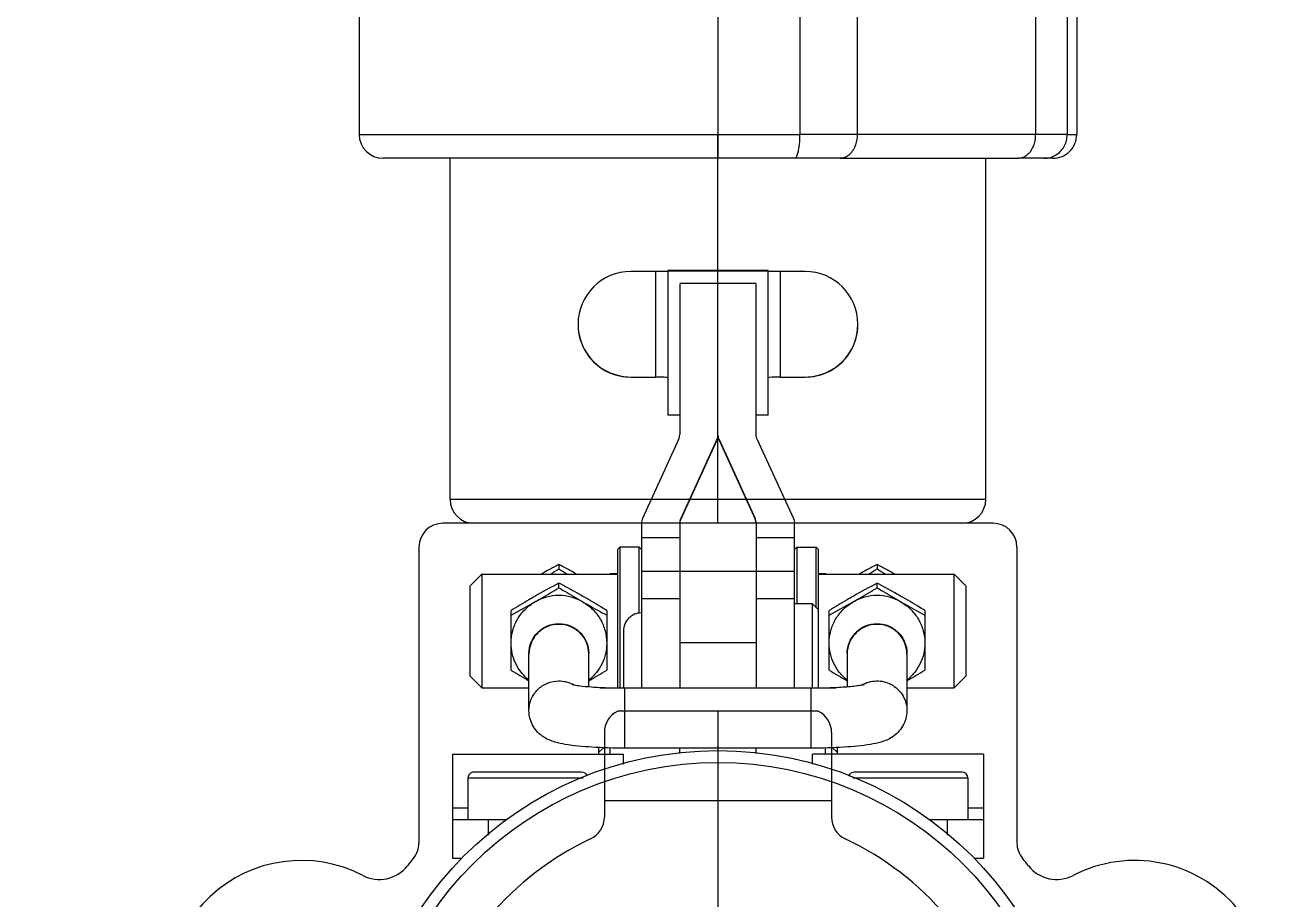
# Model space of a CAD drawing. Header units: millimetres. Extents: x -97344 to -49824, y -57049 to -40247.
# Drawn here: x -63597.6 to -63493.7, y -53092.6 to -53019.5 of the extents above; entities that cross this region are included whole.
import ezdxf

# ---------------------------------------------------------------- set-up
doc = ezdxf.new("R2010")
doc.units = ezdxf.units.MM
doc.header["$LTSCALE"] = 200
doc.linetypes.add('DOT_CENTER', pattern=[14, 12, -1, 0, -1])
doc.layers.add('1', color=7, linetype='Continuous')
doc.layers.add('DIM', color=3, linetype='Continuous')

# ---------------------------------------------------------------- blocks, each defined once
blk = doc.blocks.new('2203')
at = {"color": 7, "linetype": 'Continuous'}
for p, q in [((-55408.95297301494, -57096.41924134453), (-55411.04278094097, -57096.41924058507)), ((-55408.95297621789, -57105.23960696259), (-55408.95297301494, -57096.41924134453)), ((-55407.98723319128, -57096.41772400442), (-55408.95297301494, -57096.41924134453)), ((-55407.95297301342, -57096.41719214111), (-55407.98723319128, -57096.41772400442)), ((-55407.95297299056, -57096.33538057752), (-55407.95297738731, -57108.44118501459)), ((-55399.55297298846, -57096.33538353409), (-55407.95297299056, -57096.33538048354)), ((-55399.55297301132, -57096.39770850723), (-55407.95297301342, -57096.39770545669)), ((-55399.55297738775, -57108.44118806767), (-55399.55297298846, -57096.33538362807)), ((-55399.51870772807, -57096.417727121), (-55399.55297301387, -57096.41719519419)), ((-55398.55297301488, -57096.41924512151), (-55399.51870772807, -57096.417727121)), ((-55398.55297301488, -57096.41924512151), (-55398.55297621783, -57105.23961074212)), ((-55396.4631650863, -57096.41924588098), (-55398.55297301488, -57096.41924512151)), ((-55406.95297340814, -57097.48653492241), (-55406.95297797761, -57110.04812660893)), ((-55406.95297337513, -57097.39901957039), (-55400.55297337606, -57097.39902189702)), ((-55400.55297797601, -57110.04812890509), (-55400.55297340908, -57097.48653724905)), ((-55411.04278414647, -57105.23960620313), (-55408.95297621789, -57105.23960696259)), ((-55398.55297621783, -57105.23961074212), (-55396.46316829178, -57105.23961150158)), ((-55406.9529773934, -57108.44118537781), (-55407.95297738731, -57108.44118501459)), ((-55399.55297738775, -57108.44118806767), (-55400.55297739181, -57108.44118770445)), ((-55407.04350367413, -57110.46292579712), (-55410.06245521559, -57117.05423191343)), ((-55403.84350343711, -57110.46292643973), (-55406.86245499889, -57117.05423260178)), ((-55403.84350345234, -57110.5155410716), (-55406.86245501667, -57117.11245355974)), ((-55403.84350345234, -57110.5155410716), (-55403.84350343711, -57110.46292643973)), ((-55403.66245258, -57110.46292702646), (-55400.64350604489, -57117.05423486744)), ((-55403.66245258, -57110.46292702646), (-55403.66245259525, -57110.51554165835)), ((-55403.66245259525, -57110.51554165582), (-55400.64350606521, -57117.11245581782)), ((-55400.46245281797, -57110.46292766909), (-55397.44350604662, -57117.05423602569)), ((-55410.15298067335, -57117.46933179697), (-55410.15298568731, -57131.25998382444)), ((-55406.95298067255, -57117.46933296028), (-55406.95298568651, -57131.25998498778)), ((-55406.86245499889, -57117.05423260178), (-55406.86245501667, -57117.11245355974)), ((-55400.64350606267, -57117.11245582543), (-55400.64350604489, -57117.05423486744)), ((-55400.55298067348, -57117.46933528693), (-55400.55298569253, -57131.25998731441)), ((-55397.35298568665, -57131.25998847519), (-55397.35298067269, -57117.46933644771)), ((-55406.95298111197, -57118.6720327596), (-55410.15298111022, -57118.6720315963)), ((-55397.35298111211, -57118.67203624703), (-55400.55298111036, -57118.67203508625)), ((-55412.15298146887, -57119.66266622666), (-55412.15298568273, -57131.25306255559)), ((-55412.15298146887, -57119.66266622666), (-55411.95298139643, -57119.462666299)), ((-55411.95298139643, -57119.46266629645), (-55411.95298568395, -57131.25536947248)), ((-55410.35298139857, -57119.46266688065), (-55411.95298139643, -57119.462666299)), ((-55410.35298340263, -57124.97968597359), (-55410.35298139857, -57119.46266687812)), ((-55410.15298147091, -57119.66266695309), (-55410.35298139857, -57119.46266688065)), ((-55397.35298147025, -57119.66267160384), (-55397.15298139781, -57119.46267167616)), ((-55397.15298139781, -57119.46267167871), (-55397.15298312246, -57124.20999249393)), ((-55397.15298139781, -57119.46267167616), (-55395.5529813974, -57119.46267225783)), ((-55395.55298323129, -57124.50999307757), (-55395.5529813974, -57119.46267226038)), ((-55395.35298146975, -57119.66267233027), (-55395.5529813974, -57119.46267225783)), ((-55395.35298568614, -57131.25302479088), (-55395.35298146975, -57119.66267233027)), ((-55417.05298154184, -57120.90323605945), (-55417.05298168154, -57121.28361799109)), ((-55390.45298154154, -57120.90324572415), (-55390.45298168124, -57121.28362765579)), ((-55424.5029825778, -57122.71266173955), (-55423.50298221561, -57121.71266210125)), ((-55423.50298221561, -57121.71266210125), (-55423.50298566747, -57131.212662103)), ((-55423.50298221561, -57121.71266210125), (-55412.15298221563, -57121.71266622621)), ((-55412.80567006697, -57121.71266598999), (-55412.75299855178, -57121.65999447481)), ((-55412.75299855178, -57121.65999447481), (-55412.1529821953, -57121.65999447481)), ((-55412.75299855178, -57121.65999447481), (-55412.75299855178, -57121.71266600777)), ((-55406.95298213304, -57121.48239843682), (-55410.1529821313, -57121.48239727348)), ((-55406.95298212543, -57121.45998819208), (-55400.55298212891, -57121.45999051871)), ((-55397.35298213318, -57121.48240192423), (-55400.55298213144, -57121.48240076091)), ((-55395.35298219619, -57121.65999446973), (-55394.75299855236, -57121.65999446973)), ((-55395.3529822165, -57121.71267232984), (-55384.00298221399, -57121.71267645479)), ((-55394.75299855236, -57121.65999446973), (-55394.70032045605, -57121.71267256606)), ((-55394.75299855236, -57121.71267254827), (-55394.75299855236, -57121.65999446973)), ((-55384.00298566584, -57131.21267645399), (-55384.00298221399, -57121.71267645479)), ((-55383.00298257823, -57122.71267681699), (-55384.00298221399, -57121.71267645479)), ((-55424.5029825778, -57122.71277454857), (-55424.50298530322, -57130.21254892923)), ((-55417.05298300489, -57122.84660855827), (-55417.05298286518, -57122.46622662663)), ((-55390.45298300458, -57122.84661822297), (-55390.45298286488, -57122.46623629133)), ((-55383.00298530364, -57130.21255798941), (-55383.00298257823, -57122.71279564581)), ((-55410.15298296188, -57123.75959379352), (-55406.95298296108, -57123.75959495683)), ((-55400.55298296202, -57123.75959728093), (-55397.35298296122, -57123.75959844425)), ((-55421.05298502772, -57129.72822023824), (-55421.05298381107, -57124.76009638228)), ((-55413.05298362618, -57124.76009858192), (-55413.05298482506, -57129.72822245058)), ((-55395.85298312659, -57124.20999296383), (-55397.35298312633, -57124.20999241772)), ((-55395.8529856869, -57131.25882828447), (-55395.85298312659, -57124.20999296383)), ((-55395.35298330616, -57124.70999314493), (-55395.85298312659, -57124.20999296383)), ((-55394.45298502743, -57129.72822990295), (-55394.45298381077, -57124.76010604698)), ((-55386.45298362587, -57124.76010824664), (-55386.45298482476, -57129.72823211528)), ((-55411.65298394205, -57126.46000919531), (-55411.65298568705, -57131.25882985419)), ((-55400.55298431331, -57127.45998988774), (-55406.95298430475, -57127.45998756366)), ((-55419.5529863691, -57133.12320647341), (-55419.55298464699, -57128.39950164855)), ((-55414.55298564777, -57131.14719258445), (-55414.552984647, -57128.39950346719)), ((-55392.95298464668, -57128.39951131579), (-55392.95298564744, -57131.14731355957)), ((-55387.9529846467, -57128.39951313189), (-55387.95298636882, -57133.12321795422)), ((-55424.50298530322, -57130.21266173825), (-55423.50298566747, -57131.212662103)), ((-55383.00298530364, -57130.21267681823), (-55384.00298566584, -57131.21267645399)), ((-55423.50298566747, -57131.212662103), (-55419.55298567061, -57131.21266353809)), ((-55413.56816108199, -57131.21266571232), (-55412.15298566749, -57131.21266622541)), ((-55412.75299854924, -57131.24202842729), (-55412.75299854924, -57131.21266600697)), ((-55411.55298569147, -57131.2599833139), (-55411.55298750756, -57136.25998331389)), ((-55395.95298569265, -57131.25998898318), (-55411.55298569147, -57131.2599833139)), ((-55395.95298750875, -57136.25998898317), (-55395.95298569265, -57131.25998898318)), ((-55395.35298567091, -57131.21267232903), (-55393.93466432163, -57131.21267284465)), ((-55394.75299854983, -57131.24206314146), (-55394.75299854983, -57131.21267254747)), ((-55387.95298567286, -57131.21267501888), (-55384.00298566584, -57131.21267645399)), ((-55413.75299854823, -57136.20809734958), (-55413.75299854823, -57136.75998893567)), ((-55413.33603793943, -57136.22360214459), (-55413.75299855076, -57136.6244104108)), ((-55412.75299854924, -57136.75998929889), (-55412.75299854924, -57136.24528262701)), ((-55395.95298750875, -57136.25998898317), (-55411.55298750756, -57136.25998331389)), ((-55406.95298766771, -57136.7118326007), (-55406.95298750261, -57136.25998498775)), ((-55400.55298767373, -57136.71183493495), (-55400.55298750862, -57136.25998731438)), ((-55394.75299854983, -57136.75999583684), (-55394.75299854983, -57136.24518161883)), ((-55393.7529985483, -57136.6244104057), (-55394.16988823777, -57136.22367031819)), ((-55393.7529985483, -57136.75999620261), (-55393.7529985483, -57136.20829099918)), ((-55425.95298768388, -57136.75998450083), (-55425.95299084873, -57145.4599809743)), ((-55425.95298768388, -57136.75998450083), (-55411.65298768348, -57136.75998969768)), ((-55411.65298798829, -57137.59925963204), (-55411.65298768348, -57136.7599897002)), ((-55381.55298768294, -57136.76000063492), (-55395.85298768335, -57136.75999543808)), ((-55395.85298798814, -57137.59926540037), (-55395.85298768335, -57136.75999544061)), ((-55381.55298768294, -57136.76000063492), (-55381.55299084778, -57145.45999710839)), ((-55415.15298823237, -57138.25998525495), (-55424.15298823081, -57138.25998198597)), ((-55383.35298823076, -57138.25999680941), (-55392.35298823175, -57138.25999354044)), ((-55424.65298841191, -57138.75998180385), (-55424.65298968444, -57142.25998180408)), ((-55415.03139099778, -57138.75998510331), (-55424.65298841191, -57138.75998180385)), ((-55382.85298841288, -57138.75999699305), (-55392.47458594131, -57138.75999329989)), ((-55382.85298841288, -57138.75999699305), (-55382.85298968542, -57142.25999699075)), ((-55425.9529893171, -57141.25998450514), (-55424.65298932123, -57141.25998497503)), ((-55382.8529893222, -57141.26000016423), (-55381.5529893187, -57141.26000063668)), ((-55421.4691042082, -57142.25998228923), (-55425.95298968541, -57142.2599809735)), ((-55422.95298968593, -57142.25998175075), (-55422.95299014567, -57143.52733967576)), ((-55381.55298968447, -57142.25999710506), (-55386.03687527345, -57142.25999516449)), ((-55384.55299014623, -57143.52735372197), (-55384.55298968648, -57142.25999570298)), ((-55425.95299084873, -57145.4599809743), (-55425.17727619238, -57145.45998104796)), ((-55382.32870561334, -57145.45999661563), (-55381.55299084778, -57145.45999710586))]:
    blk.add_line(p, q, dxfattribs=at)
for centre, radius in [((-55403.75299853302, -57166.45998830365), 29.99999999988), ((-55403.75299853302, -57166.45998819697), 29.00000000089999)]:
    blk.add_circle(centre, radius, dxfattribs=at)
for centre, radius, start, end in [((-55411.04278201032, -57100.82942207965), 4.41018412348, 90.00000439101454, 269.999972229428), ((-55396.46316722498, -57100.82943000699), 4.41018412348, 270.0000043910146, 89.99997222942801), ((-55411.04278157599, -57100.8400829651), 4.41018312018, 179.9999590813972, 245.6241205424966), ((-55396.46316285872, -57100.84009051653), 4.41017908412, 294.3757930331965, 3.628037738572939e-05), ((-55404.7484967122, -57110.10075833501), 0.99551872016, 335.3767110480695, 0.002155682991388654), ((-55402.75747113876, -57110.10076163193), 0.9955068583599999, 179.9976546175089, 204.6234038725958), ((-55376.63044055575, -57196.54151978384), 85.76206495, 118.1208968826375, 118.7592311739293), ((-55459.28083081216, -57199.87476802717), 89.55274511055998, 61.25426791416982, 61.86558495384117), ((-55350.03044055036, -57196.54152945618), 85.76206496016, 118.1208968826375, 118.7592311735638), ((-55432.68083081694, -57199.87477770457), 89.55274512579999, 61.25426791416982, 61.86558495384117), ((-55382.79060905581, -57185.32153131201), 72.96222853296, 118.757634020472, 119.3301123533342), ((-55466.93237022839, -57039.83781073063), 95.50587899294, 300.98791532261, 301.4843137136968), ((-55365.07632189365, -57036.37947275781), 99.55042438871999, 238.5258455223762, 239.0020780399774), ((-55451.9144272722, -57186.39297029435), 74.18977918174, 60.67190969303498, 61.23486124487616), ((-55356.19060906566, -57185.32154095894), 72.96222851264001, 118.7576340202714, 119.3301123533342), ((-55440.3323702357, -57039.83782038517), 95.50587900564, 300.98791532261, 301.4843137136968), ((-55338.47632188573, -57036.37948240981), 99.55042440142, 238.5258455223762, 239.0020780399774), ((-55425.31442727191, -57186.3929799565), 74.18977917666, 60.67190969303498, 61.23486124487616), ((-55379.68766133233, -57192.42260923073), 79.30991588074, 118.1077057801035, 119.7586806891182), ((-55353.08766133203, -57192.42261889543), 79.30991588074, 118.1077057801035, 119.7586806891182), ((-55458.4182556158, -57055.18418575791), 79.3098127288, 298.1077047388555, 299.7586820701303), ((-55417.0536693586, -57127.52350398729), 4.02089120128, 89.99021904816533, 119.8170152023176), ((-55417.05229933848, -57127.52350431495), 4.02089152894, 60.18295958198846, 90.00974119382983), ((-55431.81825561549, -57055.18419542515), 79.30981272625999, 298.1077047388555, 299.7586820701303), ((-55390.45366935831, -57127.52351365198), 4.02089120128, 89.99021904816533, 119.8170152023176), ((-55390.45229933818, -57127.52351397965), 4.02089152894, 60.18295958198846, 90.00974119382983), ((-55410.15298394232, -57126.45998776788), 1.49999999974, 89.99997918218038, 179.9999791821804), ((-55417.10776003782, -57128.34160779685), 2.44522458884, 180.0001244771127, 180.6792862353393), ((-55417.10776005562, -57128.39950873769), 2.44522458884, 179.3206721181756, 179.9998338889156), ((-55416.99825883188, -57128.34160783495), 2.44527420774, 359.3206892148594, 359.999833803038), ((-55416.9982588522, -57128.39950878341), 2.4452742052, 0.0001245629903215994, 0.6792691382386975), ((-55390.50776003752, -57128.34161746155), 2.44522458884, 180.0001244771127, 180.6792862353393), ((-55390.5077600553, -57128.39951840493), 2.44522458884, 179.3206721181756, 179.9998338889156), ((-55390.39825883158, -57128.34161749965), 2.44527420774, 359.3206892148594, 359.999833803038), ((-55390.39825885445, -57128.39951844811), 2.44527420774, 0.0001245634072032626, 0.6792691382386975), ((-55377.70659348853, -57059.08825520147), 82.87891360175999, 238.4657146747044, 239.674453994816), ((-55459.67034930669, -57053.62911881725), 89.242659335, 300.3685751400714, 301.4911175491938), ((-55351.10659349077, -57059.08826486617), 82.87891360175999, 238.4657146747044, 239.674453994816), ((-55433.07034930638, -57053.62912848195), 89.242659335, 300.3685751400714, 301.4911175491938), ((-55417.0477913795, -57133.14232784232), 2.50133410324, 63.05956995314084, 64.43239638751857), ((-55417.05086942771, -57133.1483033498), 2.50805569254, 59.69074066444675, 63.05873097114988), ((-55390.45382076009, -57133.15146739226), 2.51143174116, 116.7761843151467, 120.2735256848246), ((-55424.15298841368, -57138.75998198672), 0.50000000076, 89.99997918218038, 179.9999791821804), ((-55415.15298841271, -57138.75998525571), 0.50000000076, 17.15241632834627, 89.99997918218038), ((-55392.35298841208, -57138.75999354119), 0.50000000076, 89.99997918218038, 162.8475469075719), ((-55383.35298841364, -57138.75999681016), 0.50000000076, 359.9999791821804, 89.99997918218038)]:
    blk.add_arc(centre, radius, start, end, dxfattribs=at)
for centre, major_axis, ratio, start_param, end_param in [((-55411.04278257929, -57100.94898268127), (-4.410192071139999, 1.45796000162028e-06), 0.9728881308000001, 1.1453584635, 1.5707962929), ((-55408.95297624583, -57105.31315970347), (-0.9999999989799999, 3.632200003673941e-07), 0.0735527403, 3.1415926534, 4.7123889802), ((-55398.55297624577, -57105.31316348298), (-0.9999999989799999, 3.632200003673941e-07), 0.0735527403, -1.5707963269, -2e-10), ((-55396.4631667246, -57100.94898797971), (-4.410192071139999, 1.45796000162028e-06), 0.9728881308000001, 1.5707962929, 1.9962341224), ((-55405.95298069135, -57117.52804774), (-0.9999999989799999, 3.632200003673941e-07), 0.9996009495, -0.4287780273, -0.1435144857), ((-55401.55298069023, -57117.52804934019), (-0.9999999989799999, 3.632200003673941e-07), 0.9996009495, -3.0829755397, -2.712814626)]:
    blk.add_ellipse(centre, major_axis=major_axis, ratio=ratio, start_param=start_param, end_param=end_param, dxfattribs=at)
for points in [[(-55407.04350365126, -57110.46292574885), (-55406.98455367773, -57110.33426714155), (-55406.95297802841, -57110.18964740539), (-55406.95297797761, -57110.04812660893)], [(-55403.84350343711, -57110.46292643973), (-55403.78455360582, -57110.33426794927), (-55403.75297802506, -57110.18964839091), (-55403.75297797681, -57110.04812775701)], [(-55403.66245260286, -57110.46292697566), (-55403.72140248242, -57110.33426832774), (-55403.75297803014, -57110.18964856871), (-55403.75297797681, -57110.04812777225)], [(-55400.46245281797, -57110.46292766656), (-55400.52140255783, -57110.33426913036), (-55400.55297803188, -57110.18964954407), (-55400.55297797601, -57110.04812890509)], [(-55410.06245521559, -57117.05423191343), (-55410.12141271005, -57117.18299478519), (-55410.15298062254, -57117.32771307081), (-55410.15298067335, -57117.46933179697)], [(-55406.86245499889, -57117.05423260178), (-55406.92141263053, -57117.18299559798), (-55406.95298062175, -57117.32771406395), (-55406.95298067255, -57117.46933296028)], [(-55400.55298067348, -57117.46933528693), (-55400.55298062268, -57117.32771639566), (-55400.58454850467, -57117.18299791193), (-55400.64350604235, -57117.05423487507)], [(-55397.44350604662, -57117.05423602569), (-55397.38454850897, -57117.18299906509), (-55397.35298062189, -57117.32771755137), (-55397.35298067269, -57117.46933644771)], [(-55417.05298546614, -57130.64001932398), (-55416.68224034022, -57130.64001946114), (-55416.30271746707, -57130.72592954331), (-55415.96827620809, -57130.88593264469)]]:
    blk.add_open_spline(points, degree=3, dxfattribs=at)
for points, knots in [([(-55419.05298418649, -57124.03490688779), (-55418.88354406055, -57123.93773851469), (-55418.21247944381, -57123.54908661482), (-55417.54780799948, -57123.14947074401), (-55417.05298300742, -57122.84660829666)], [0, 0, 0, 0, 0.2518764163, 1, 1, 1, 1]), ([(-55415.05298247098, -57123.57179986125), (-55415.22160213374, -57123.47510185805), (-55415.88402307966, -57123.09894859969), (-55416.55267157727, -57122.73383099362), (-55417.05298286518, -57122.46622662663)], [0, 0, 0, 0, 0.2551699926, 1, 1, 1, 1]), ([(-55417.05298300489, -57122.84660855827), (-55416.88952752535, -57122.94665319435), (-55416.22708255357, -57123.34979469692), (-55415.55944626374, -57123.74446744582), (-55415.05298321013, -57124.03490784283)], [0, 0, 0, 0, 0.2471285916, 1, 1, 1, 1]), ([(-55392.45298418618, -57124.03491655249), (-55392.28354406024, -57123.9377481794), (-55391.61247944352, -57123.54909627952), (-55390.94780800171, -57123.14948040871), (-55390.45298300967, -57122.84661796135)], [0, 0, 0, 0, 0.2518764163, 1, 1, 1, 1]), ([(-55388.45298247068, -57123.57180952596), (-55388.62160213344, -57123.47511152275), (-55389.28402307937, -57123.09895826439), (-55389.95267157696, -57122.73384065832), (-55390.45298286488, -57122.46623629133)], [0, 0, 0, 0, 0.2551699926, 1, 1, 1, 1]), ([(-55390.45298300458, -57122.84661822297), (-55390.2895275276, -57122.94666285905), (-55389.62708255327, -57123.34980436163), (-55388.95944626344, -57123.74447711051), (-55388.45298320983, -57124.03491750753)], [0, 0, 0, 0, 0.2471285916, 1, 1, 1, 1]), ([(-55419.0529823018, -57123.57179760065), (-55419.22242245568, -57123.66896598899), (-55419.89348718669, -57124.05761794728), (-55420.55815873519, -57124.45723388921), (-55421.05298381107, -57124.76009638228)], [0, 0, 0, 0, 0.2518764168, 1, 1, 1, 1]), ([(-55421.0529843089, -57127.47571281033), (-55421.0529843089, -57127.12994373556), (-55420.9610067179, -57126.43468152181), (-55420.5563799935, -57125.46569485679), (-55419.91363321956, -57124.63356217511), (-55419.3541764797, -57124.20763122864), (-55419.05298368864, -57124.03490709607)], [0, 0, 0, 0, 0.2495366484, 0.4992925374, 0.7494276749, 1, 1, 1, 1]), ([(-55415.05298321013, -57124.03490784283), (-55414.88436362863, -57124.13160579777), (-55414.22194299515, -57124.50775887325), (-55413.55329481758, -57124.87287631675), (-55413.05298376334, -57125.14048055928)], [0, 0, 0, 0, 0.2551699884, 1, 1, 1, 1]), ([(-55415.05298331173, -57124.03490802063), (-55414.75179062226, -57124.20763233101), (-55414.19233406782, -57124.63356350861), (-55413.54958770028, -57125.46569650017), (-55413.14496138228, -57126.43468334807), (-55413.0529842307, -57127.12994560245), (-55413.05298430944, -57127.47571467468)], [0, 0, 0, 0, 0.2505723255, 0.500707463, 0.750463352, 1, 1, 1, 1]), ([(-55413.05298362618, -57124.76009858192), (-55413.21643902952, -57124.66005398903), (-55413.87888370159, -57124.25691269727), (-55414.54651966374, -57123.86224012366), (-55415.05298247098, -57123.57179986125)], [0, 0, 0, 0, 0.2471285978, 1, 1, 1, 1]), ([(-55392.4529823015, -57123.57180726535), (-55392.62242245539, -57123.66897565369), (-55393.2934871864, -57124.05762761196), (-55393.95815873489, -57124.45724355391), (-55394.45298381077, -57124.76010604698)], [0, 0, 0, 0, 0.2518764168, 1, 1, 1, 1]), ([(-55394.45298430861, -57127.47572247504), (-55394.45298430861, -57127.12995340024), (-55394.36100671761, -57126.43469118651), (-55393.95637999574, -57125.46570452149), (-55393.31363322181, -57124.63357183981), (-55392.75417648195, -57124.20764089336), (-55392.45298368834, -57124.03491676077)], [0, 0, 0, 0, 0.2495366484, 0.4992925374, 0.7494276749, 1, 1, 1, 1]), ([(-55388.45298320983, -57124.03491750753), (-55388.28436362834, -57124.13161546247), (-55387.62194299485, -57124.50776853796), (-55386.95329481983, -57124.87288598145), (-55386.45298376304, -57125.140490224)], [0, 0, 0, 0, 0.2551699884, 1, 1, 1, 1]), ([(-55388.45298331142, -57124.03491768533), (-55388.15179062197, -57124.20764199571), (-55387.59233406752, -57124.63357317331), (-55386.94958770252, -57125.46570616487), (-55386.54496138198, -57126.43469301277), (-55386.4529842304, -57127.12995526715), (-55386.45298430914, -57127.47572433939)], [0, 0, 0, 0, 0.2505723255, 0.500707463, 0.750463352, 1, 1, 1, 1]), ([(-55386.45298362587, -57124.76010824664), (-55386.61643902923, -57124.66006365373), (-55387.27888370128, -57124.25692236197), (-55387.94651966344, -57123.86224978836), (-55388.45298247068, -57123.57180952596)], [0, 0, 0, 0, 0.2471285978, 1, 1, 1, 1]), ([(-55419.55298462413, -57128.34161311053), (-55419.55298450729, -57128.01854338584), (-55419.42249722699, -57127.36470685504), (-55418.86578932592, -57126.53934370264), (-55418.03371782522, -57125.98736250282), (-55417.0530349555, -57125.79395570902), (-55416.07233934513, -57125.98733078075), (-55415.24022457555, -57126.53929087063), (-55414.68348213048, -57127.36467506187), (-55414.5529845073, -57128.01853630685), (-55414.55298462414, -57128.34161492663)], [0, 0, 0, 0, 0.1246193243, 0.2494510583, 0.3746069856, 0.4999939525, 0.6253803475, 0.7505393664, 0.8753772445999999, 1, 1, 1, 1]), ([(-55414.55315648817, -57128.37051955514), (-55414.55695793091, -57128.04981903575), (-55414.69306812857, -57127.40240355893), (-55415.25149951108, -57126.58743604994), (-55416.07953661802, -57126.04331743535), (-55417.05293238269, -57125.8528130259), (-55418.02634098959, -57126.04328428073), (-55418.85442144162, -57126.58738052806), (-55419.41288906739, -57127.40236766873), (-55419.54901089573, -57128.04980780387), (-55419.55281277788, -57128.37051759172)], [0, 0, 0, 0, 0.1246252101, 0.2494577137, 0.3746117489, 0.4999939047, 0.6253754823, 0.7505325515000001, 0.8753711867, 1, 1, 1, 1]), ([(-55392.95298462636, -57128.34162277522), (-55392.95298450699, -57128.01855305053), (-55392.82249722669, -57127.36471651975), (-55392.26578932563, -57126.53935336733), (-55391.43371782746, -57125.9873721675), (-55390.45303495521, -57125.79396537373), (-55389.47233934738, -57125.98734044545), (-55388.64022457525, -57126.53930053532), (-55388.08348213018, -57127.36468472657), (-55387.95298450701, -57128.01854597155), (-55387.95298462638, -57128.34162459133)], [0, 0, 0, 0, 0.1246193243, 0.2494510583, 0.3746069856, 0.4999939525, 0.6253803475, 0.7505393664, 0.8753772445999999, 1, 1, 1, 1]), ([(-55387.95315648786, -57128.37052921982), (-55387.95695793061, -57128.04982870045), (-55388.09306812828, -57127.40241322363), (-55388.65149951079, -57126.58744571462), (-55389.47953661773, -57126.04332710006), (-55390.4529323824, -57125.85282269061), (-55391.42634098929, -57126.04329394543), (-55392.25442144132, -57126.58739019276), (-55392.81288906709, -57127.40237733343), (-55392.94901089542, -57128.04981746857), (-55392.95281277758, -57128.37052725642)], [0, 0, 0, 0, 0.1246252101, 0.2494577137, 0.3746117489, 0.4999939047, 0.6253754823, 0.7505325515000001, 0.8753711867, 1, 1, 1, 1]), ([(-55419.55594000303, -57130.57486252262), (-55419.78791536076, -57130.39002386257), (-55420.21172697695, -57129.96724081177), (-55420.68926173434, -57129.20927229214), (-55420.98595970839, -57128.3649743135), (-55421.05298444352, -57127.77135859445), (-55421.0529843089, -57127.47571281033)], [0, 0, 0, 0, 0.2504585102, 0.5005550164, 0.7503562506999999, 1, 1, 1, 1]), ([(-55413.05298430944, -57127.47571467468), (-55413.05298437802, -57127.77136054771), (-55413.12000932652, -57128.36497641661), (-55413.41670791271, -57129.20927448417), (-55413.89424328733, -57129.96724293775), (-55414.31805533277, -57130.39002581838), (-55414.55003089624, -57130.57486436412)], [0, 0, 0, 0, 0.2496437491, 0.4994449836, 0.7495414897, 1, 1, 1, 1]), ([(-55392.95594000525, -57130.57487218732), (-55393.18791536047, -57130.39003352727), (-55393.61172697665, -57129.96725047647), (-55394.08926173404, -57129.20928195684), (-55394.38595970807, -57128.36498397819), (-55394.45298444576, -57127.77136825915), (-55394.45298430861, -57127.47572247504)], [0, 0, 0, 0, 0.2504585102, 0.5005550164, 0.7503562506999999, 1, 1, 1, 1]), ([(-55386.45298430914, -57127.47572433939), (-55386.45298437773, -57127.77137021241), (-55386.52000932622, -57128.36498608131), (-55386.81670791241, -57129.20928414887), (-55387.29424328702, -57129.96725260246), (-55387.71805533246, -57130.39003548308), (-55387.95003089594, -57130.5748740288)], [0, 0, 0, 0, 0.2496437491, 0.4994449836, 0.7495414897, 1, 1, 1, 1]), ([(-55419.5529863691, -57133.12320647341), (-55419.55298624974, -57132.80015065267), (-55419.42258375463, -57132.14631625295), (-55418.86554981917, -57131.32094443405), (-55418.03465499888, -57130.76893674711), (-55417.37806145303, -57130.64001920712), (-55417.05298546614, -57130.64001932398)], [0, 0, 0, 0, 0.2492269597, 0.4988980251, 0.7492145484, 1, 1, 1, 1]), ([(-55411.55298569147, -57131.2599833139), (-55412.03762682277, -57131.25998313865), (-55412.96310052172, -57131.2449106034), (-55414.2387563575, -57131.18288465428), (-55415.21846247277, -57131.08798535971), (-55415.75873965738, -57131.01131070991), (-55415.94579580093, -57130.96329468453)], [0, 0, 0, 0, 0.329794788, 0.6298215872999999, 0.8685828743, 1, 1, 1, 1]), ([(-55391.55711951615, -57130.96347055668), (-55391.55168027886, -57130.96157384977), (-55391.53403432482, -57130.95616737595), (-55391.57402689153, -57130.96739057676), (-55391.62851746834, -57130.97956550288), (-55391.76112147035, -57131.00668719871), (-55392.01244231645, -57131.04813663067), (-55392.42376930684, -57131.10136389784), (-55392.99572844741, -57131.15533093496), (-55393.65962616965, -57131.20079358469), (-55394.38829031048, -57131.23455807901), (-55395.16000792122, -57131.25533524091), (-55395.68636807246, -57131.25998907971), (-55395.95298569265, -57131.25998898318)], [0, 0, 0, 0, 0.0038865478, 0.005248791700000001, 0.0209989636, 0.0504558613, 0.09066415539999999, 0.1962572158, 0.3278961789, 0.4791957853, 0.6448691162, 0.8201144673999999, 1, 1, 1, 1]), ([(-55391.58523705199, -57130.90932855674), (-55391.20987793987, -57130.71991515604), (-55390.34647047949, -57130.53121920629), (-55389.08979947492, -57130.91275482879), (-55388.17537907619, -57131.85285144491), (-55387.95298621642, -57132.70529552361), (-55387.95298636882, -57133.12321795422)], [0, 0, 0, 0, 0.2505910315, 0.5011166322999999, 0.7509109756, 1, 1, 1, 1]), ([(-55411.55298750756, -57136.25998331389), (-55412.46889180479, -57136.25998298116), (-55414.12700538465, -57136.21467798667), (-55416.08253214417, -57136.04541154084), (-55417.43265801134, -57135.76927779798), (-55418.4228398994, -57135.36167756923), (-55419.30971980967, -57134.47083669662), (-55419.55298653166, -57133.57616512299), (-55419.5529863691, -57133.12320647341)], [0, 0, 0, 0, 0.2890437109, 0.5234135360000001, 0.618114455, 0.7233188693000001, 0.8570540076000001, 1, 1, 1, 1]), ([(-55387.95298636882, -57133.12321795422), (-55387.95298653393, -57133.5762850567), (-55388.19642618419, -57134.47126277907), (-55389.08368565429, -57135.36223173372), (-55390.07410878138, -57135.76952822165), (-55391.42413254564, -57136.04545849784), (-55393.37936433495, -57136.2147165007), (-55395.03726747836, -57136.25998931591), (-55395.95298750875, -57136.25998898317)], [0, 0, 0, 0, 0.1429799647, 0.2767806876, 0.3819788908, 0.4766543452000001, 0.7110149531000001, 1, 1, 1, 1])]:
    blk.add_open_spline(points, degree=3, knots=knots, dxfattribs=at)
blk = doc.blocks.new('CAP-SCREW-CYLINDRICAL-HEAD_DIN-912_M8x8_DIN-912_A2-70_STAINLESS-STEEL_2__13', base_point=(-42.86689977509111, -136.9749525501046))
at = {"color": 7, "linetype": 'Continuous'}
blk.add_spline([(-42.86689977509111, -136.2500440336218), (-42.6378530770526, -136.129562700822), (-42.41824357259166, -136.0247989799356), (-41.81388551761397, -135.7815478996372), (-41.16467221973122, -135.5799023274777), (-40.82394623757465, -135.4946289653022), (-40.50643185302761, -135.4264867791428), (-40.13357703692959, -135.3594237189829), (-39.79052181798804, -135.3093539346167), (-39.41315866095972, -135.2665078210149), (-39.03172927678676, -135.2357157936764), (-38.6415733887577, -135.2168623397072), (-38.24999989447755, -135.2105721645178), (-36.75289083136771, -135.303782905363), (-35.33532756885517, -135.5799023258001), (-34.16752005855712, -135.9864615615104), (-33.17480693095187, -136.5334459472146), (-32.88899933892333, -136.7476895250129), (-32.63225269293934, -136.9749525491883)], degree=3, dxfattribs=at)
at = {"color": 140, "linetype": 'Continuous'}
blk.add_spline([(-32.95587534845564, -136.9749525501046), (-33.84310949185458, -136.4715707238709), (-34.918171274295, -136.0700113754862), (-36.13524095112758, -135.7873902160547), (-37.44244451899149, -135.6357522345942), (-38.78406739571038, -135.621561265101), (-40.10292759195166, -135.7454213281214), (-41.34281302956066, -136.0020541299596), (-42.45087858137156, -136.3805208429468)], degree=3, dxfattribs=at)
blk = doc.blocks.new('23-D0283-A_SPRING-TUBE_CLAMP_Absen-M2_9__14', base_point=(-44.74999988698817, -169.349475866119))
at = {"color": 7, "linetype": 'Continuous'}
blk.add_circle((-38.24999988698806, -162.8494758661189), 6.500000000000117, dxfattribs=at)
blk = doc.blocks.new('23-B0017-A_AMATEC_D22242_COMPRESSION-SPRING_Ø13_WIRE-Ø1_25_Lo-18_L1-7_97_P1-37_72_C-3_76_STAINLESS-STEEL', base_point=(-44.74999988698817, -169.349475866119))
at = {"color": 7, "linetype": 'Continuous'}
blk.add_circle((-38.24999988698806, -162.8494758661189), 6.500000000000117, dxfattribs=at)
blk = doc.blocks.new('CAP-SCREW-CYLINDRICAL-HEAD_DIN-912_M8x30_DIN-912_A2-70_STAINLESS-STEEL__15', base_point=(-44.74999988697937, -169.3494758661167))
at = {"color": 7, "linetype": 'Continuous'}
for p, q in [((-39.9820507264745, -159.8494758127581), (-41.71410156429589, -162.8494758670848)), ((-36.51794904916225, -159.8494758117943), (-39.9820507264745, -159.8494758127581)), ((-34.78589820967139, -162.8494758651571), (-36.51794904916225, -159.8494758117943)), ((-41.71410156429589, -162.8494758670848), (-39.98205072480507, -165.8494759204475)), ((-36.51794904749279, -165.8494759194837), (-34.78589820967139, -162.8494758651571)), ((-39.98205072480507, -165.8494759204475), (-36.51794904749279, -165.8494759194837))]:
    blk.add_line(p, q, dxfattribs=at)
blk.add_circle((-38.24999988698364, -162.8494758661209), 6.499999999995711, dxfattribs=at)
at = {"color": 140, "linetype": 'Continuous'}
blk.add_circle((-38.24999988698364, -162.8494758661209), 5.699999999999987, dxfattribs=at)
at = {"color": 7, "linetype": 'Continuous'}
for radius, start, end in [(3.464101677312288, 120.0000000159416, 180.0000000159426), (3.464101677312251, 60.00000001594202, 120.0000000159416), (3.464101677312264, 1.59412654e-08, 60.00000001594202), (3.46410167731225, 180.0000000159426, 240.0000000159417), (3.464101677312267, 300.000000015942, 1.59412654e-08), (3.464101677312229, 240.0000000159417, 300.000000015942)]:
    blk.add_arc((-38.24999988698364, -162.8494758661209), radius, start, end, dxfattribs=at)
blk = doc.blocks.new('23-D0282-B_HANDLE-LOCK_CLAMP_Absen-M2_9__16', base_point=(-53.74999988698365, -178.3494758661252))
at = {"color": 7, "linetype": 'Continuous'}
for radius in [15.5, 6.750000000000683]:
    blk.add_circle((-38.24999988698366, -162.8494758661252), radius, dxfattribs=at)
at = {"color": 140, "linetype": 'Continuous'}
for radius in [14.5, 8.164213562373787, 7.457106781187228]:
    blk.add_circle((-38.24999988698366, -162.8494758661252), radius, dxfattribs=at)
at = {"layer": '1', "color": 1, "linetype": 'DOT_CENTER'}
for p, q in [((-38.24999988698366, -145.3494758661252), (-38.24999988698366, -180.3494758661252)), ((-20.74999988698366, -162.8494758661252), (-55.74999988698365, -162.8494758661252))]:
    blk.add_line(p, q, dxfattribs=at)
blk = doc.blocks.new('PH_23_LOCK-HANDLE_CLAMP_Absen-M2_9__17', base_point=(-53.74999988698365, -178.3494758661252))
for name, p in [('23-D0282-B_HANDLE-LOCK_CLAMP_Absen-M2_9__16', (-53.74999988698365, -178.3494758661251)), ('23-D0283-A_SPRING-TUBE_CLAMP_Absen-M2_9__14', (-44.74999988698816, -169.349475866119)), ('23-B0017-A_AMATEC_D22242_COMPRESSION-SPRING_Ø13_WIRE-Ø1_25_Lo-18_L1-7_97_P1-37_72_C-3_76_STAINLESS-STEEL', (-44.74999988698816, -169.349475866119)), ('CAP-SCREW-CYLINDRICAL-HEAD_DIN-912_M8x30_DIN-912_A2-70_STAINLESS-STEEL__15', (-44.74999988697936, -169.3494758661167))]:
    blk.add_blockref(name, p)
blk = doc.blocks.new('PH_23_PARTS-CLAMP-A_Absen-M2_9__18', base_point=(-53.74999988698365, -178.3494758661252))
for name, p in [('CAP-SCREW-CYLINDRICAL-HEAD_DIN-912_M8x8_DIN-912_A2-70_STAINLESS-STEEL_2__13', (-42.8668997750911, -136.9749525501045)), ('PH_23_LOCK-HANDLE_CLAMP_Absen-M2_9__17', (-53.74999988698365, -178.3494758661251))]:
    blk.add_blockref(name, p)
blk = doc.blocks.new('23-D0285-B_SCREW-BASE-BAR_CLAMP_Absen-M2_9', base_point=(-97.2499998101745, -170.8494758670883))
at = {"color": 7, "linetype": 'Continuous'}
for p, q in [((-97.24999980636652, -169.7776790858259), (-97.2499998101745, -154.8494758670883)), ((-97.24999980609311, -170.8494758670883), (-97.24999980636652, -169.7776790858259))]:
    blk.add_line(p, q, dxfattribs=at)
blk = doc.blocks.new('HEX-BOLT_DIN-931_M12x30_A2-70_STAINLESS-STEEL', base_point=(-120.4499998869841, -172.349476046348))
at = {"color": 7, "linetype": 'Continuous'}
for p, q in [((-120.4499998869841, -162.84947587584), (-120.4499998869841, -153.3494757053317)), ((-114.7499998869838, -153.3494758758417), (-120.4499998869841, -153.3494757053317)), ((-112.9499998869841, -156.8494758758397), (-112.9499998869839, -154.4776960871335)), ((-112.9499998869841, -162.84947587584), (-112.9499998869841, -156.8494758758397)), ((-112.9499998869841, -162.84947587584), (-120.4499998869841, -162.84947587584)), ((-120.4499998869841, -172.349476046348), (-120.4499998869841, -162.84947587584)), ((-112.9499998869841, -168.8494758758397), (-112.9499998869841, -162.84947587584)), ((-112.9499998869839, -171.2212556645499), (-112.9499998869841, -168.8494758758397)), ((-114.7499998869838, -172.3494758758417), (-120.4499998869841, -172.349476046348))]:
    blk.add_line(p, q, dxfattribs=at)
blk = doc.blocks.new('23-D0479-B_BASE-BAR_CLAMP_Absen-M2_9__19', base_point=(-97.24999981333777, -185.2494758794204))
at = {"color": 7, "linetype": 'Continuous'}
for p, q in [((-95.24999981384792, -140.4494758794205), (-66.74999989269897, -140.4494758721504)), ((-97.2499998101745, -154.8494758670883), (-97.24999981333777, -142.4494758799305)), ((-97.24999980636652, -169.7776790858259), (-97.2499998101745, -154.8494758670883)), ((-97.24999980609311, -170.8494758670883), (-97.24999980636652, -169.7776790858259)), ((-97.24999980293025, -183.2494758799306), (-97.24999980609311, -170.8494758670883)), ((-95.24999980242006, -185.2494758794204), (-66.7499998812711, -185.2494758721505))]:
    blk.add_line(p, q, dxfattribs=at)
at = {"color": 140, "linetype": 'Continuous'}
blk.add_line((-95.24999981384792, -140.4494758794205), (-95.24999980242006, -185.2494758794204), dxfattribs=at)
at = {"color": 7, "linetype": 'Continuous'}
for centre, start, end in [((-95.24999981333777, -142.4494758794205), 90.00000001461487, 180.0000000146104), ((-95.24999980293022, -183.2494758794204), 180.0000000146161, 270.0000000146154)]:
    blk.add_arc(centre, 2, start, end, dxfattribs=at)
at = {"layer": '1', "color": 1, "linetype": 'DOT_CENTER'}
blk.add_line((-97.24999981384792, -162.8494758794204), (-64.7499998812711, -162.8494758794204), dxfattribs=at)
blk = doc.blocks.new('23-B0031-A_CLAMP-Ø50-H-30_MAX-500KG_STEEL_Black__20', base_point=(-208.9999998869838, -208.8494758758417))
at = {"color": 7, "linetype": 'Continuous'}
for p, q in [((-170.9199620536493, -106.9917928644108), (-171.8369536902995, -112.3156514505635)), ((-160.4599250635447, -138.8974919873487), (-165.9554240111141, -106.9917928644108)), ((-171.3442094593672, -112.9005226640754), (-170.9376930323817, -112.9005226640754)), ((-170.4376930323817, -113.4005226640754), (-170.4376930323817, -115.6505226640754)), ((-172.8376930323817, -117.8494758758417), (-172.8376930323817, -115.6505226640754)), ((-170.4376930323817, -115.6505226640754), (-172.8376930323817, -115.6505226640754)), ((-170.4376930323817, -115.6505226640754), (-170.4376930323817, -139.6505226640754)), ((-181.8376930323817, -119.8494758758417), (-172.8376930323817, -117.8494758758417)), ((-172.8376930323817, -124.3494758758417), (-172.8376930323817, -117.8494758758417)), ((-181.8376930323817, -121.8494758758417), (-181.8376930323817, -119.8494758758417)), ((-208.9999998869838, -122.8494758758417), (-207.9999998869838, -121.8494758758417)), ((-207.9999998869838, -121.8494758758417), (-207.9999998869838, -127.8494758758417)), ((-207.9999998869838, -121.8494758758417), (-181.8376930323817, -121.8494758758417)), ((-181.8376930323817, -124.5740556406585), (-181.8376930323817, -121.8494758758417)), ((-163.3963081290886, -121.8494758758417), (-145.8974370357335, -121.8494758758417)), ((-208.9999998869838, -122.8494758758417), (-208.9999998869838, -132.8494758758417)), ((-186.0013041392029, -124.6779515076761), (-192.9125296584441, -124.8504094411991)), ((-184.5446603252251, -124.6416034271022), (-186.0013041392029, -124.6779515076761)), ((-172.8376930323817, -124.3494758758417), (-184.5446603252251, -124.6416034271022)), ((-172.8376930323817, -131.3494758758417), (-172.8376930323817, -124.3494758758417)), ((-195.0445995790912, -125.8173431306474), (-195.0445995790912, -129.881608621036)), ((-207.9999998869838, -127.8494758758417), (-207.9999998869838, -133.8494758758417)), ((-192.9125296584441, -130.8485423104843), (-186.0013041392029, -131.0210002440073)), ((-186.0013041392029, -131.0210002440073), (-184.5446603252251, -131.0573483245811)), ((-184.5446603252251, -131.0573483245811), (-172.8376930323817, -131.3494758758417)), ((-181.8376930323817, -133.8494758758417), (-181.8376930323817, -131.1248961110249)), ((-172.8376930323817, -137.8494758758417), (-172.8376930323817, -131.3494758758417)), ((-208.9999998869838, -132.8494758758417), (-207.9999998869838, -133.8494758758417)), ((-207.9999998869838, -133.8494758758417), (-181.8376930323817, -133.8494758758417)), ((-181.8376930323817, -135.8494758758417), (-181.8376930323817, -133.8494758758417)), ((-161.3294050621245, -133.8494758758417), (-146.0973966660421, -133.8494758758417)), ((-181.8376930323817, -135.8494758758417), (-172.8376930323817, -137.8494758758417)), ((-172.8376930323817, -139.6505226640754), (-172.8376930323817, -137.8494758758417)), ((-99.2499998869838, -137.8494758758417), (-123.9789424356637, -137.8494758758417)), ((-170.4376930323817, -139.6505226640754), (-172.8376930323817, -139.6505226640754)), ((-170.4376930323817, -140.4005226640754), (-170.4376930323817, -139.6505226640754)), ((-97.24999981333777, -142.4494758799305), (-97.2499998869838, -139.8494758758417)), ((-97.2499998101745, -154.8494758670883), (-97.24999981333777, -142.4494758799305)), ((-120.4499998869841, -153.3494757053317), (-121.8215328863716, -153.3494758758417)), ((-114.7499998869838, -153.3494758758417), (-120.4499998869841, -153.3494757053317)), ((-112.9499998869841, -156.8494758758397), (-112.9499998869839, -154.4776960871335)), ((-97.24999980636652, -169.7776790858259), (-97.2499998101745, -154.8494758670883)), ((-112.9499998869841, -162.84947587584), (-112.9499998869841, -156.8494758758397)), ((-112.9499998869841, -168.8494758758397), (-112.9499998869841, -162.84947587584)), ((-112.9499998869839, -171.2212556645499), (-112.9499998869841, -168.8494758758397)), ((-97.24999980609311, -170.8494758670883), (-97.24999980636652, -169.7776790858259)), ((-97.24999980293025, -183.2494758799306), (-97.24999980609311, -170.8494758670883)), ((-120.4499998869841, -172.349476046348), (-121.8215328863716, -172.3494758758417)), ((-114.7499998869838, -172.3494758758417), (-120.4499998869841, -172.349476046348)), ((-97.2499998869838, -185.8494758758417), (-97.24999980293025, -183.2494758799306)), ((-148.7499998869838, -202.4506372777212), (-148.7499998869838, -187.7241618035072)), ((-99.2499998869838, -187.8494758758417), (-123.9789424356637, -187.8494758758417)), ((-148.7499998869838, -202.4506372777212), (-166.267452503085, -189.0849783631611)), ((-148.7499998869838, -202.4506372777212), (-143.3608352041398, -206.562521497638))]:
    blk.add_line(p, q, dxfattribs=at)
at = {"color": 140, "linetype": 'Continuous'}
for p, q in [((-186.0013041392029, -124.6779515076761), (-186.0013041392029, -131.0210002440073)), ((-184.5446603252251, -124.6416034271022), (-184.5446603252251, -131.0573483245811)), ((-194.7529931463915, -125.5404445912389), (-194.7529931463915, -130.1585071604444))]:
    blk.add_line(p, q, dxfattribs=at)
for centre in [(-136.7499998869838, -127.8494758758417), (-136.7499998869838, -197.8494758758417)]:
    blk.add_circle(centre, 6.25, dxfattribs=at)
at = {"color": 7, "linetype": 'Continuous'}
for centre in [(-136.7499998869838, -127.8494758758417), (-136.7499998869838, -197.8494758758417)]:
    blk.add_circle(centre, 3, dxfattribs=at)
for centre, radius, start, end in [((-168.4376930323817, -107.4193436521682), 2.518820988092796, 9.772843562437307, 170.2271564375626), ((-171.3442094593672, -112.4005226640754), 0.5000000000000635, 170.2271564375645, 270), ((-170.9376930323817, -113.4005226640754), 0.5, 0, 90), ((-136.5932961792438, -128.0061795835817), 11.15670370773995, 332.5737564282917, 254.50946377406), ((-192.8376930323817, -127.8494758758417), 3.000000000000073, 129.6750988955212, 137.3609436494348), ((-192.8376930323817, -127.8494758758417), 3.000000000000047, 91.42942255179814, 129.6750988955212), ((-192.8376930323817, -127.8494758758417), 3.000000000000023, 222.6390563505652, 230.3249011044774), ((-192.8376930323817, -127.8494758758417), 2.999999999999985, 230.3249011044774, 268.5705774482018), ((-124.0277422120286, -134.5268477522389), 2.999999999999941, 152.5737564282936, 231.8818639741309), ((-146.2499998869823, -162.8494758758429), 32.99999999999998, 50.48234720283067, 51.88186397413202), ((-123.9789424356637, -135.8494758758417), 1.999999999999995, 230.4823472028249, 270), ((-99.2499998869838, -139.8494758758417), 2, 0, 90), ((-165.3873673728673, -139.7462041224677), 4.99999999999994, 309.6363167841793, 9.772843562436261), ((-146.2499998869838, -162.8494758758417), 25.00000000000003, 25.20928558710927, 74.50946377406012), ((-146.2499998869838, -162.8494758758417), 33.00000000000002, 137.1351522400376, 232.6566938873853), ((-146.2499998869838, -162.8494758758417), 25.00000000000005, 129.6363167841781, 264.2608295227332), ((-121.8215328863716, -151.3494758758417), 1.999999999999953, 205.2092855871078, 270), ((-114.7499998869838, -155.3494758758417), 1.99999999999994, 25.84193276317035, 90), ((-114.7499998869838, -170.3494758758417), 2, 270, 334.1580672368304), ((-121.8215328863716, -174.3494758758417), 2, 90, 154.7907144128892), ((-146.2499998869838, -162.8494758758417), 24.99999999999997, 285.4905362259399, 334.790714412891), ((-99.2499998869838, -185.8494758758417), 2, 270, 0), ((-146.2499998869838, -162.8494758758417), 25, 264.2608295227332, 285.4905362259399), ((-136.5932961792438, -197.6927721681017), 11.15670370774002, 105.4905362259398, 232.656693887385), ((-123.9789424356637, -189.8494758758417), 2, 90, 129.5176527971767), ((-124.0277422120286, -191.1721039994444), 2.99999999999993, 128.1181360258704, 207.4262435717082), ((-146.2499998869823, -162.8494758758405), 33.00000000000002, 308.118136025868, 309.5176527971692), ((-136.5932961792438, -197.6927721681017), 11.15670370774001, 232.656693887385, 27.42624357170834)]:
    blk.add_arc(centre, radius, start, end, dxfattribs=at)
at = {"layer": '1', "color": 1, "linetype": 'DOT_CENTER'}
for p, q in [((-136.7499998869838, -122.8494758758417), (-136.7499998869838, -132.8494758758417)), ((-210.9999998869838, -127.8494758758417), (-179.8376930323817, -127.8494758758414)), ((-168.4376930323817, -127.6505226640754), (-174.8376930323817, -127.6505226640754)), ((-165.3963081290886, -127.8494758758417), (-143.8974370357335, -127.8494758758417)), ((-131.7499998869838, -127.8494758758417), (-141.7499998869838, -127.8494758758417)), ((-146.2499998869838, -135.8494758758417), (-146.2499998869838, -189.8494758758417)), ((-119.2499998869838, -162.8494758758417), (-173.2499998869838, -162.8494758758417)), ((-136.7499998869838, -192.8494758758417), (-136.7499998869838, -202.8494758758417)), ((-131.7499998869838, -197.8494758758417), (-141.7499998869838, -197.8494758758417))]:
    blk.add_line(p, q, dxfattribs=at)
blk = doc.blocks.new('23-A0237-B_BASE-BAR_CLAMP_Absen-M2_9__21', base_point=(-208.9999998869838, -208.8494758758417))
for name, p in [('23-B0031-A_CLAMP-Ø50-H-30_MAX-500KG_STEEL_Black__20', (-208.9999998869838, -208.8494758758417)), ('23-D0479-B_BASE-BAR_CLAMP_Absen-M2_9__19', (-97.24999981333772, -185.2494758794204)), ('HEX-BOLT_DIN-931_M12x30_A2-70_STAINLESS-STEEL', (-120.4499998869841, -172.349476046348)), ('23-D0285-B_SCREW-BASE-BAR_CLAMP_Absen-M2_9', (-97.24999981017449, -170.8494758670882))]:
    blk.add_blockref(name, p)
blk = doc.blocks.new('23-D0478-B_HANDLE_CLAMP_Absen-M2_9_2__22', base_point=(-66.74999989412744, -192.8494758679594))
at = {"color": 140, "linetype": 'Continuous'}
for p, q in [((-64.74999989463761, -132.8494758679594), (-64.74999988523604, -169.7059504681566)), ((-64.7499998840153, -174.4915267464425), (-64.74999988523604, -169.7059504681566)), ((-53.25553966595697, -169.7059505735931), (-64.74999988523604, -169.7059504681566)), ((-49.84639275147578, -174.4915267426407), (-64.7499998840153, -174.4915267464425)), ((-64.74999988021462, -189.3911911725746), (-64.7499998840153, -174.4915267464425)), ((-64.74999987953498, -192.0554471073549), (-64.74999988021462, -189.3911911725746)), ((36.75000011978528, -189.3911911466834), (-64.74999988021462, -189.3911911725746)), ((-64.74999987953498, -192.0554471073549), (-64.74999987933244, -192.8494758679594)), ((36.7500001204649, -192.0554470814636), (-64.74999987953498, -192.0554471073549))]:
    blk.add_line(p, q, dxfattribs=at)
at = {"color": 7, "linetype": 'Continuous'}
for p, q in [((-46.24999989463507, -132.8494758632403), (-64.74999989463761, -132.8494758679594)), ((-66.74999988535264, -169.248852161987), (-66.74999989412744, -134.8494758684695)), ((-66.74999988437605, -173.0773131846156), (-66.74999988535264, -169.248852161987)), ((-66.74999988437605, -173.0773131846156), (-66.74999988057534, -187.9769776107478)), ((-66.74999988003165, -190.108382358572), (-66.74999988057534, -187.9769776107478)), ((-66.74999987984262, -190.8494758684695), (-66.74999988003165, -190.108382358572)), ((36.75000012066743, -192.8494758420681), (-64.74999987933244, -192.8494758679594))]:
    blk.add_line(p, q, dxfattribs=at)
for centre, start, end in [((-64.74999989412744, -134.8494758679594), 90.00000001461527, 180.0000000146136), ((-64.7499998798426, -190.8494758679594), 180.0000000146136, 270.0000000146154)]:
    blk.add_arc(centre, 2, start, end, dxfattribs=at)
at = {"color": 140, "linetype": 'Continuous'}
for points in [[(-66.74999988535264, -169.248852161987), (-66.6818510228578, -169.3671578776814), (-66.48205069286321, -169.4774013152584), (-66.16421307060578, -169.572069387988), (-65.74999988525164, -169.6447109073434), (-65.26763783743975, -169.6903751034712), (-64.74999988523604, -169.7059504681566)], [(-64.7499998840153, -174.4915267464425), (-65.26763783622734, -174.4433382237968), (-65.74999988406364, -174.3020580557209), (-66.16421306945657, -174.0773129178349), (-66.48205069176454, -173.7844199657157), (-66.681851021818, -173.4433384907888), (-66.74999988437605, -173.0773131846156)], [(-64.74999988021462, -189.3911911725746), (-65.26763783242664, -189.3430026499289), (-65.74999988026293, -189.201722481853), (-66.16421306565587, -188.976977343967), (-66.48205068796386, -188.6840843918479), (-66.68185101801734, -188.343002916921), (-66.74999988057534, -187.9769776107478)], [(-66.74999988003165, -190.108382358572), (-66.68185101743846, -190.6123196633667), (-66.4820506873522, -191.0819147331501), (-66.16421306501607, -191.4851646789987), (-65.74999987960153, -191.7945898940178), (-65.26763783175166, -191.9891019835822), (-64.74999987953498, -192.0554471073549)]]:
    blk.add_spline(points, degree=3, dxfattribs=at)
at = {"layer": '1', "color": 1, "linetype": 'DOT_CENTER'}
blk.add_line((38.75000012066743, -162.8494758420681), (-66.74999987933246, -162.8494758420681), dxfattribs=at)
blk = doc.blocks.new('23-A0282-B_CLAMP-HANDLE-WITH-DISK_CLAMP_Absen-X5__23', base_point=(-66.74999989412744, -192.8494758679594))
blk.add_blockref('23-D0478-B_HANDLE_CLAMP_Absen-M2_9_2__22', (-66.74999989412743, -192.8494758679594))
blk = doc.blocks.new('23-A0281-B_CLAMP_TILE-TUBE-Ø50_Absen-X5__24', base_point=(-208.9999998869838, -208.8494758758417))
for name, p in [('23-A0237-B_BASE-BAR_CLAMP_Absen-M2_9__21', (-208.9999998869838, -208.8494758758417)), ('23-A0282-B_CLAMP-HANDLE-WITH-DISK_CLAMP_Absen-X5__23', (-66.74999989412743, -192.8494758679594)), ('PH_23_PARTS-CLAMP-A_Absen-M2_9__18', (-53.74999988698365, -178.3494758661251))]:
    blk.add_blockref(name, p)

msp = doc.modelspace()

# ---------------------------------------------------------------- block references
at = {"rotation": 90}
msp.add_blockref('23-A0281-B_CLAMP_TILE-TUBE-Ø50_Absen-X5__24', (-63493.66491949249, -53172.93893887776), dxfattribs=at)
at = {"layer": 'DIM', "color": 3}
msp.add_blockref('2203', (-8135.911920959472, 4056.271049319213), dxfattribs=at)

doc.saveas('drawing.dxf')
